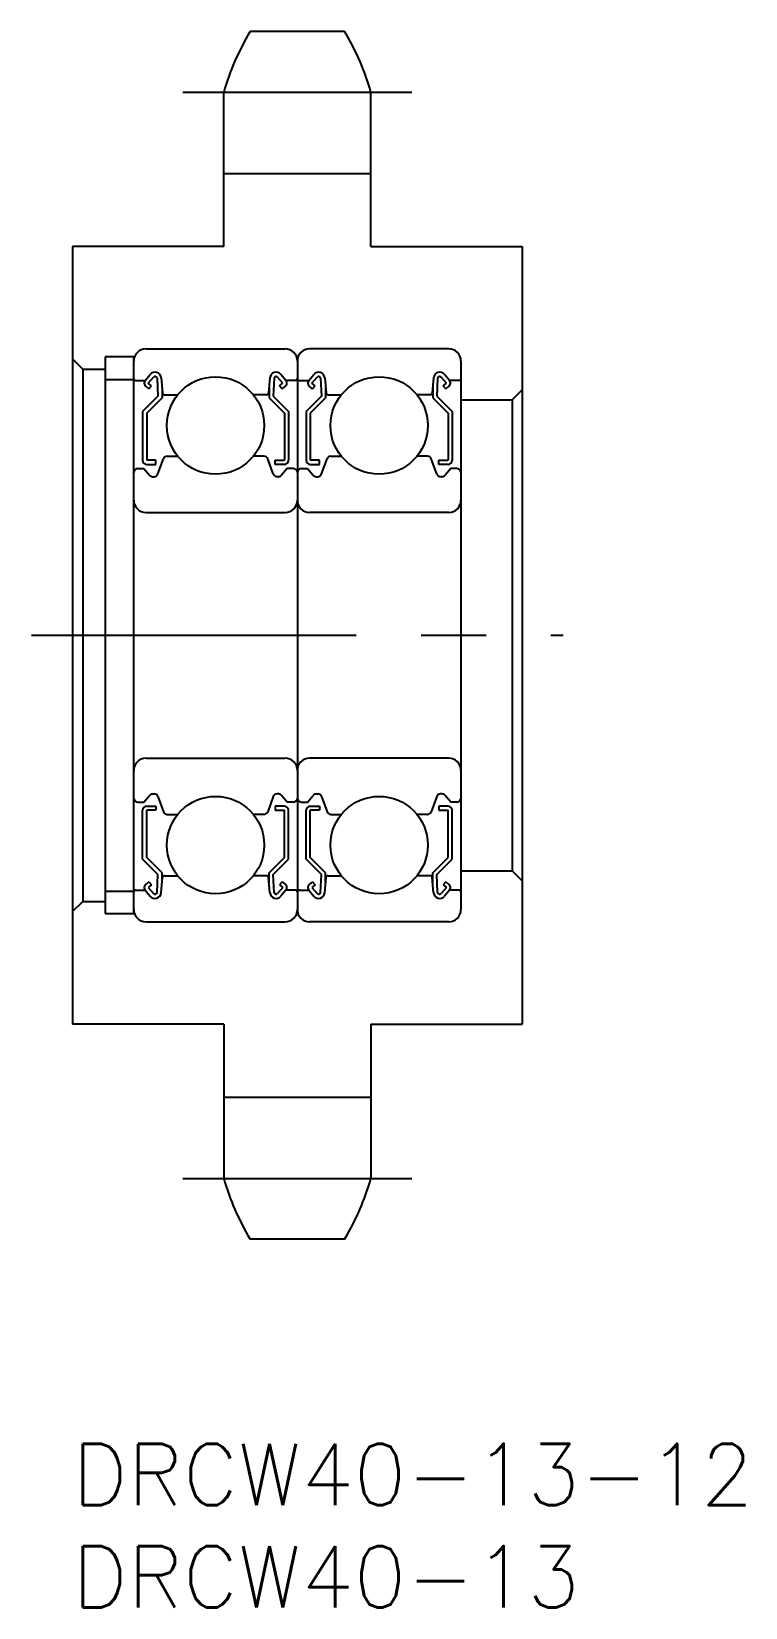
# Model space of a CAD drawing. Extents: x -2 to 32.9, y -8 to 69.
import ezdxf

# ---------------------------------------------------------------- set-up
doc = ezdxf.new("R2010")
doc.units = 0
doc.header["$LTSCALE"] = 0.5
doc.linetypes.add('CENTER', pattern=[50.8, 31.75, -6.35, 6.35, -6.35])
for name, color, linetype in [('MSM_CENTER', 1, 'CENTER'), ('MSM_CONTINUOUS', 7, 'CONTINUOUS'), ('MSM_PART_NUMBER', 7, 'CONTINUOUS')]:
    doc.layers.add(name, color=color, linetype=linetype)
doc.styles.get("Standard").update_dxf_attribs({"font": 'txt.shx', "height": 3, "bigfont": 'bigfont.shx'})

# ---------------------------------------------------------------- blocks, each defined once
blk = doc.blocks.new('*U2')
at = {"layer": 'MSM_PART_NUMBER'}
blk.add_text('DRCW40-13-12', height=3, dxfattribs=at).set_placement((0, -3))
blk = doc.blocks.new('*U3')
at = {"layer": 'MSM_PART_NUMBER'}
blk.add_text('DRCW40-13', height=3, dxfattribs=at).set_placement((0, -8))

msp = doc.modelspace()

# ---------------------------------------------------------------- linework, layer by layer
at = {"layer": 'MSM_CENTER'}
for p, q in [((5.4, 66.035), (16.6, 66.035)), ((-2, 39.5), (24, 39.5)), ((5.4, 12.965), (16.6, 12.965))]:
    msp.add_line(p, q, dxfattribs=at)
at = {"layer": 'MSM_CONTINUOUS'}
for p, q in [((13.311, 69), (8.689, 69)), ((7.4, 58.5), (7.4, 66.035)), ((14.6, 58.5), (14.6, 66.035)), ((7.4, 62.06), (14.6, 62.06)), ((0, 58.5), (0, 20.5)), ((7.4, 58.5), (0, 58.5)), ((14.6, 58.5), (22, 58.5)), ((22, 58.5), (22, 20.5)), ((3.6, 53.5), (10.4, 53.5)), ((18.4, 53.5), (11.6, 53.5)), ((0.007, 53), (0.507, 52.5)), ((0.507, 52.5), (0.507, 26.5)), ((0.507, 52.5), (1.607, 52.5)), ((1.607, 53.1), (1.607, 25.9)), ((3, 53.1), (1.607, 53.1)), ((3, 25.9), (3, 53.1)), ((11, 52.9), (11, 26.1)), ((19, 52.9), (19, 26.1)), ((1.607, 52), (3, 52)), ((3.1, 51.95), (3.56, 51.95)), ((3.56, 51.95), (3.81, 52.248)), ((3.738, 51.54), (3.585, 51.668)), ((3.713, 51.821), (3.963, 52.119)), ((3.866, 51.693), (3.713, 51.821)), ((3.738, 51.54), (3.866, 51.693)), ((4.14, 52.06), (4.183, 51.183)), ((4.338, 52.081), (4.403, 51.341)), ((9.662, 52.081), (9.597, 51.341)), ((9.86, 52.06), (9.817, 51.183)), ((10.287, 51.821), (10.037, 52.119)), ((10.134, 51.693), (10.287, 51.821)), ((10.262, 51.54), (10.134, 51.693)), ((10.44, 51.95), (10.19, 52.248)), ((10.262, 51.54), (10.415, 51.668)), ((10.9, 51.95), (10.44, 51.95)), ((11.1, 51.95), (11.56, 51.95)), ((11.56, 51.95), (11.81, 52.248)), ((11.738, 51.54), (11.585, 51.668)), ((11.713, 51.821), (11.963, 52.119)), ((11.866, 51.693), (11.713, 51.821)), ((11.738, 51.54), (11.866, 51.693)), ((12.14, 52.06), (12.183, 51.183)), ((12.338, 52.081), (12.403, 51.341)), ((17.662, 52.081), (17.597, 51.341)), ((17.86, 52.06), (17.817, 51.183)), ((18.287, 51.821), (18.037, 52.119)), ((18.134, 51.693), (18.287, 51.821)), ((18.262, 51.54), (18.134, 51.693)), ((18.44, 51.95), (18.19, 52.248)), ((18.262, 51.54), (18.415, 51.668)), ((18.9, 51.95), (18.44, 51.95)), ((4.183, 51.183), (3.433, 50.433)), ((4.383, 51.1), (3.633, 50.35)), ((4.383, 51.57), (4.383, 51.1)), ((4.503, 51.25), (5.151, 51.25)), ((9.497, 51.25), (8.849, 51.25)), ((9.617, 51.57), (9.617, 51.1)), ((9.617, 51.1), (10.367, 50.35)), ((9.817, 51.183), (10.567, 50.433)), ((12.183, 51.183), (11.433, 50.433)), ((12.383, 51.1), (11.633, 50.35)), ((12.383, 51.57), (12.383, 51.1)), ((12.503, 51.25), (13.151, 51.25)), ((17.497, 51.25), (16.849, 51.25)), ((17.617, 51.57), (17.617, 51.1)), ((17.617, 51.1), (18.367, 50.35)), ((17.817, 51.183), (18.567, 50.433)), ((19.007, 51), (21.507, 51)), ((21.507, 51), (22, 51.493)), ((21.507, 51), (21.507, 28)), ((3.433, 50.433), (3.433, 48.05)), ((3.633, 50.35), (3.633, 48.05)), ((10.367, 50.35), (10.367, 48.05)), ((10.567, 50.433), (10.567, 48.05)), ((11.433, 50.433), (11.433, 48.05)), ((11.633, 50.35), (11.633, 48.05)), ((18.367, 50.35), (18.367, 48.05)), ((18.567, 50.433), (18.567, 48.05)), ((4.083, 48.05), (3.633, 48.05)), ((3.633, 47.85), (4.083, 47.85)), ((4.083, 47.85), (4.083, 48.05)), ((4.182, 47.382), (4.45, 48.118)), ((4.638, 48.25), (5.151, 48.25)), ((9.362, 48.25), (8.849, 48.25)), ((9.818, 47.382), (9.55, 48.118)), ((9.917, 47.85), (9.917, 48.05)), ((9.917, 48.05), (10.367, 48.05)), ((10.367, 47.85), (9.917, 47.85)), ((12.083, 48.05), (11.633, 48.05)), ((11.633, 47.85), (12.083, 47.85)), ((12.083, 47.85), (12.083, 48.05)), ((12.182, 47.382), (12.45, 48.118)), ((12.638, 48.25), (13.151, 48.25)), ((17.362, 48.25), (16.849, 48.25)), ((17.818, 47.382), (17.55, 48.118)), ((17.917, 48.05), (18.367, 48.05)), ((17.917, 47.85), (17.917, 48.05)), ((18.367, 47.85), (17.917, 47.85)), ((3.2, 47.65), (3.5, 47.65)), ((3.5, 47.65), (3.776, 47.321)), ((3.929, 47.25), (3.994, 47.25)), ((10.071, 47.25), (10.006, 47.25)), ((10.5, 47.65), (10.224, 47.321)), ((10.8, 47.65), (10.5, 47.65)), ((11.2, 47.65), (11.5, 47.65)), ((11.5, 47.65), (11.776, 47.321)), ((11.929, 47.25), (11.994, 47.25)), ((18.071, 47.25), (18.006, 47.25)), ((18.5, 47.65), (18.224, 47.321)), ((18.8, 47.65), (18.5, 47.65)), ((3.6, 45.5), (10.4, 45.5)), ((18.4, 45.5), (11.6, 45.5)), ((3.6, 33.5), (10.4, 33.5)), ((18.4, 33.5), (11.6, 33.5)), ((3.5, 31.35), (3.776, 31.679)), ((3.929, 31.75), (3.994, 31.75)), ((4.182, 31.618), (4.45, 30.882)), ((9.818, 31.618), (9.55, 30.882)), ((10.071, 31.75), (10.006, 31.75)), ((10.5, 31.35), (10.224, 31.679)), ((11.5, 31.35), (11.776, 31.679)), ((11.929, 31.75), (11.994, 31.75)), ((12.182, 31.618), (12.45, 30.882)), ((17.818, 31.618), (17.55, 30.882)), ((18.071, 31.75), (18.006, 31.75)), ((18.5, 31.35), (18.224, 31.679)), ((3.2, 31.35), (3.5, 31.35)), ((3.433, 28.567), (3.433, 30.95)), ((3.633, 31.15), (4.083, 31.15)), ((3.633, 28.65), (3.633, 30.95)), ((4.083, 30.95), (3.633, 30.95)), ((4.083, 31.15), (4.083, 30.95)), ((10.367, 31.15), (9.917, 31.15)), ((9.917, 31.15), (9.917, 30.95)), ((9.917, 30.95), (10.367, 30.95)), ((10.367, 28.65), (10.367, 30.95)), ((10.8, 31.35), (10.5, 31.35)), ((10.567, 28.567), (10.567, 30.95)), ((11.2, 31.35), (11.5, 31.35)), ((11.433, 28.567), (11.433, 30.95)), ((11.633, 31.15), (12.083, 31.15)), ((11.633, 28.65), (11.633, 30.95)), ((12.083, 30.95), (11.633, 30.95)), ((12.083, 31.15), (12.083, 30.95)), ((18.367, 31.15), (17.917, 31.15)), ((17.917, 31.15), (17.917, 30.95)), ((17.917, 30.95), (18.367, 30.95)), ((18.367, 28.65), (18.367, 30.95)), ((18.8, 31.35), (18.5, 31.35)), ((18.567, 28.567), (18.567, 30.95)), ((4.638, 30.75), (5.151, 30.75)), ((4.766, 30.75), (4.766, 30.75)), ((9.362, 30.75), (8.849, 30.75)), ((12.638, 30.75), (13.151, 30.75)), ((17.362, 30.75), (16.849, 30.75)), ((17.234, 30.75), (17.234, 30.75)), ((4.183, 27.817), (3.433, 28.567)), ((4.383, 27.9), (3.633, 28.65)), ((9.617, 27.9), (10.367, 28.65)), ((9.817, 27.817), (10.567, 28.567)), ((12.183, 27.817), (11.433, 28.567)), ((12.383, 27.9), (11.633, 28.65)), ((17.617, 27.9), (18.367, 28.65)), ((17.817, 27.817), (18.567, 28.567)), ((4.14, 26.94), (4.183, 27.817)), ((4.383, 27.43), (4.383, 27.9)), ((4.503, 27.75), (5.151, 27.75)), ((9.497, 27.75), (8.849, 27.75)), ((9.617, 27.43), (9.617, 27.9)), ((9.86, 26.94), (9.817, 27.817)), ((12.14, 26.94), (12.183, 27.817)), ((12.383, 27.43), (12.383, 27.9)), ((12.503, 27.75), (13.151, 27.75)), ((17.497, 27.75), (16.849, 27.75)), ((17.617, 27.43), (17.617, 27.9)), ((17.86, 26.94), (17.817, 27.817)), ((19.007, 28), (21.507, 28)), ((21.507, 28), (22, 27.507)), ((1.607, 27), (3, 27)), ((3.1, 27.05), (3.56, 27.05)), ((3.56, 27.05), (3.81, 26.752)), ((3.738, 27.46), (3.585, 27.332)), ((3.866, 27.307), (3.713, 27.179)), ((3.713, 27.179), (3.963, 26.881)), ((3.738, 27.46), (3.866, 27.307)), ((4.338, 26.919), (4.403, 27.659)), ((9.662, 26.919), (9.597, 27.659)), ((10.287, 27.179), (10.037, 26.881)), ((10.262, 27.46), (10.134, 27.307)), ((10.134, 27.307), (10.287, 27.179)), ((10.44, 27.05), (10.19, 26.752)), ((10.262, 27.46), (10.415, 27.332)), ((10.9, 27.05), (10.44, 27.05)), ((11.1, 27.05), (11.56, 27.05)), ((11.56, 27.05), (11.81, 26.752)), ((11.738, 27.46), (11.585, 27.332)), ((11.866, 27.307), (11.713, 27.179)), ((11.713, 27.179), (11.963, 26.881)), ((11.738, 27.46), (11.866, 27.307)), ((12.338, 26.919), (12.403, 27.659)), ((17.662, 26.919), (17.597, 27.659)), ((18.287, 27.179), (18.037, 26.881)), ((18.262, 27.46), (18.134, 27.307)), ((18.134, 27.307), (18.287, 27.179)), ((18.44, 27.05), (18.19, 26.752)), ((18.262, 27.46), (18.415, 27.332)), ((18.9, 27.05), (18.44, 27.05)), ((0.007, 26), (0.507, 26.5)), ((0.507, 26.5), (1.607, 26.5)), ((1.607, 25.9), (3, 25.9)), ((3.6, 25.5), (10.4, 25.5)), ((18.4, 25.5), (11.6, 25.5)), ((7.4, 20.5), (0, 20.5)), ((7.4, 20.5), (7.4, 12.965)), ((14.6, 20.5), (14.6, 12.965)), ((14.6, 20.5), (22, 20.5)), ((7.4, 16.94), (14.6, 16.94)), ((13.311, 10), (8.689, 10))]:
    msp.add_line(p, q, dxfattribs=at)
for centre in [(7, 49.75), (15, 49.75), (7, 29.25), (15, 29.25)]:
    msp.add_circle(centre, 2.381, dxfattribs=at)
for centre, radius, start, end in [((19.431, 62.568), 12.521, 149.08755, 163.9232), ((2.569, 62.568), 12.521, 16.0768, 30.91245), ((3.6, 52.9), 0.6, 90, 180), ((10.4, 52.9), 0.6, 0, 90), ((11.6, 52.9), 0.6, 90, 180), ((18.4, 52.9), 0.6, 0, 90), ((3.1, 52.05), 0.1, 180, 270), ((3.713, 51.821), 0.2, 140.00197, 230.08631), ((4.039, 52.055), 0.3, 4.99676, 140.00197), ((4.04, 52.055), 0.1, 2.81979, 140.00215), ((9.961, 52.055), 0.3, 39.99803, 175.00324), ((9.96, 52.055), 0.1, 39.99785, 177.18021), ((10.287, 51.821), 0.2, 309.91369, 39.99803), ((10.9, 52.05), 0.1, 270, 0), ((11.1, 52.05), 0.1, 180, 270), ((11.713, 51.821), 0.2, 140.00197, 230.08631), ((12.039, 52.055), 0.3, 4.99676, 140.00197), ((12.04, 52.055), 0.1, 2.81979, 140.00215), ((17.961, 52.055), 0.3, 39.99803, 175.00324), ((17.96, 52.055), 0.1, 39.99785, 177.18021), ((18.287, 51.821), 0.2, 309.91369, 39.99803), ((18.9, 52.05), 0.1, 270, 0), ((4.503, 51.35), 0.1, 184.99676, 269.99912), ((9.497, 51.35), 0.1, 270.00088, 355.00324), ((12.503, 51.35), 0.1, 184.99676, 269.99912), ((17.497, 51.35), 0.1, 270.00088, 355.00324), ((3.633, 48.05), 0.2, 180, 270), ((4.638, 48.05), 0.2, 90, 159.99165), ((9.362, 48.05), 0.2, 20.00835, 90), ((10.367, 48.05), 0.2, 270, 0), ((11.633, 48.05), 0.2, 180, 270), ((12.638, 48.05), 0.2, 90, 159.99165), ((17.362, 48.05), 0.2, 20.00835, 90), ((18.367, 48.05), 0.2, 270, 0), ((3.2, 47.45), 0.2, 90, 180), ((3.929, 47.45), 0.2, 219.9952, 270), ((3.994, 47.45), 0.2, 270, 339.99165), ((10.006, 47.45), 0.2, 200.00835, 270), ((10.071, 47.45), 0.2, 270, 320.0048), ((10.8, 47.45), 0.2, 0, 90), ((11.2, 47.45), 0.2, 90, 180), ((11.929, 47.45), 0.2, 219.9952, 270), ((11.994, 47.45), 0.2, 270, 339.99165), ((18.006, 47.45), 0.2, 200.00835, 270), ((18.071, 47.45), 0.2, 270, 320.0048), ((18.8, 47.45), 0.2, 0, 90), ((3.6, 46.1), 0.6, 180, 270), ((10.4, 46.1), 0.6, 270, 0), ((11.6, 46.1), 0.6, 180, 270), ((18.4, 46.1), 0.6, 270, 0), ((3.6, 32.9), 0.6, 90, 180), ((10.4, 32.9), 0.6, 0, 90), ((11.6, 32.9), 0.6, 90, 180), ((18.4, 32.9), 0.6, 0, 90), ((3.929, 31.55), 0.2, 90, 140.0048), ((3.994, 31.55), 0.2, 20.00835, 90), ((10.006, 31.55), 0.2, 90, 159.99165), ((10.071, 31.55), 0.2, 39.9952, 90), ((11.929, 31.55), 0.2, 90, 140.0048), ((11.994, 31.55), 0.2, 20.00835, 90), ((18.006, 31.55), 0.2, 90, 159.99165), ((18.071, 31.55), 0.2, 39.9952, 90), ((3.2, 31.55), 0.2, 180, 270), ((3.633, 30.95), 0.2, 90, 180), ((4.638, 30.95), 0.2, 200.00835, 270), ((9.362, 30.95), 0.2, 270, 339.99165), ((10.367, 30.95), 0.2, 0, 90), ((10.8, 31.55), 0.2, 270, 0), ((11.2, 31.55), 0.2, 180, 270), ((11.633, 30.95), 0.2, 90, 180), ((12.638, 30.95), 0.2, 200.00835, 270), ((17.362, 30.95), 0.2, 270, 339.99165), ((18.367, 30.95), 0.2, 0, 90), ((18.8, 31.55), 0.2, 270, 0), ((4.503, 27.65), 0.1, 90.00088, 175.00324), ((9.497, 27.65), 0.1, 4.99676, 89.99912), ((12.503, 27.65), 0.1, 90.00088, 175.00324), ((17.497, 27.65), 0.1, 4.99676, 89.99912), ((3.1, 26.95), 0.1, 90, 180), ((3.713, 27.179), 0.2, 129.91369, 219.99803), ((10.287, 27.179), 0.2, 320.00197, 50.08631), ((10.9, 26.95), 0.1, 0, 90), ((11.1, 26.95), 0.1, 90, 180), ((11.713, 27.179), 0.2, 129.91369, 219.99803), ((18.287, 27.179), 0.2, 320.00197, 50.08631), ((18.9, 26.95), 0.1, 0, 90), ((4.039, 26.945), 0.3, 219.99803, 355.00324), ((4.04, 26.945), 0.1, 219.99785, 357.18021), ((9.961, 26.945), 0.3, 184.99676, 320.00197), ((9.96, 26.945), 0.1, 182.81979, 320.00215), ((12.039, 26.945), 0.3, 219.99803, 355.00324), ((12.04, 26.945), 0.1, 219.99785, 357.18021), ((17.961, 26.945), 0.3, 184.99676, 320.00197), ((17.96, 26.945), 0.1, 182.81979, 320.00215), ((3.6, 26.1), 0.6, 180, 270), ((10.4, 26.1), 0.6, 270, 0), ((11.6, 26.1), 0.6, 180, 270), ((18.4, 26.1), 0.6, 270, 0), ((19.431, 16.432), 12.521, 196.0768, 210.91245), ((2.569, 16.432), 12.521, 329.08755, 343.9232)]:
    msp.add_arc(centre, radius, start, end, dxfattribs=at)

# ---------------------------------------------------------------- block references
for name in ['*U2', '*U3']:
    msp.add_blockref(name, (0, 0), dxfattribs=at)

doc.saveas('drawing.dxf')
